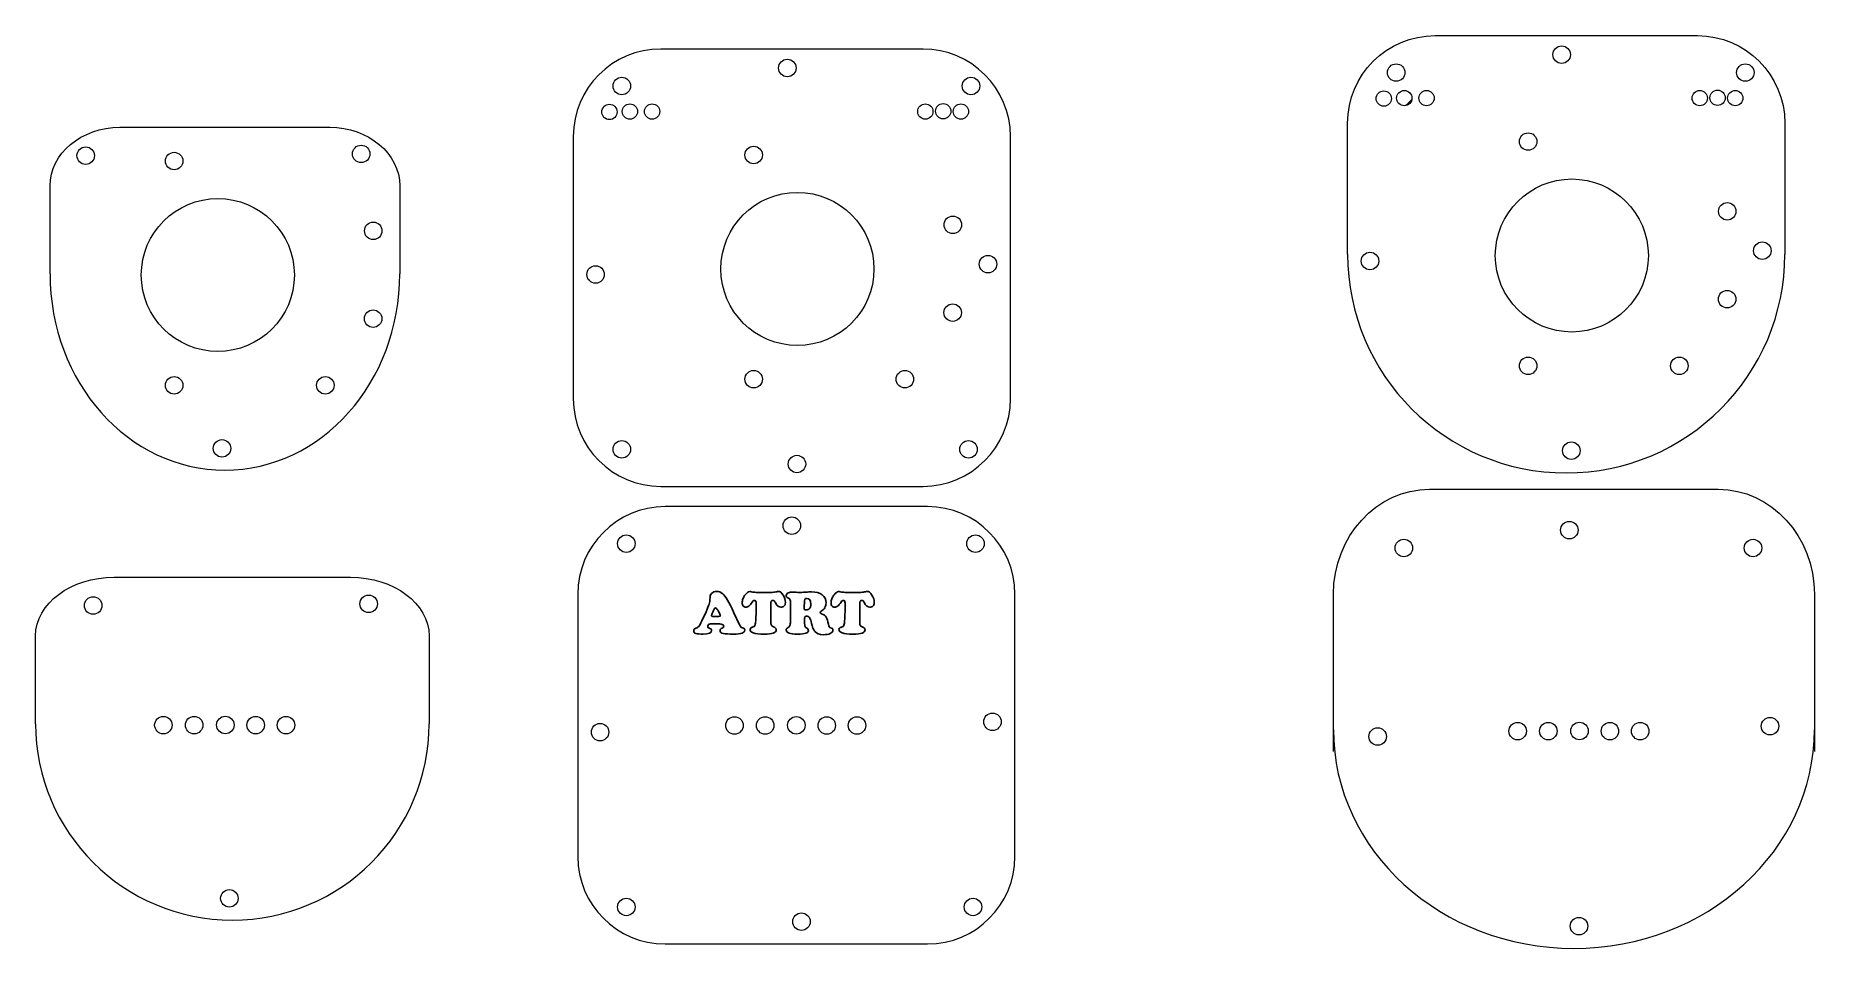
# Model space of a CAD drawing. Header units: millimetres. Extents: x -174 to 232, y -73 to 136.
import ezdxf

# ---------------------------------------------------------------- set-up
doc = ezdxf.new("R2010")
doc.units = ezdxf.units.MM
doc.header["$MEASUREMENT"] = 0
doc.layers.add('Layer 1', color=7, linetype='Continuous')

msp = doc.modelspace()

# ---------------------------------------------------------------- linework, layer by layer
at = {"layer": 'Layer 1', "color": 250, "lineweight": 18}
for centre, major_axis in [((-2.4618, 128.2655), (0, 2)), ((174.6445, 131.3348), (0, 2)), ((-40.316, 124.1638), (0, 2)), ((39.5389, 124.1634), (0, 2)), ((136.7903, 127.2331), (0, 2)), ((216.6452, 127.2327), (0, 2)), ((133.9589, 121.2932), (0, 1.75)), ((138.6492, 121.3993), (0, 1.75)), ((143.7292, 121.3993), (0, 1.75)), ((206.2132, 121.3993), (0, 1.75)), ((210.2992, 121.4662), (0, 1.75)), ((214.3412, 121.3993), (0, 1.75)), ((-43.1474, 118.2239), (0, 1.75)), ((-38.4571, 118.33), (0, 1.75)), ((-33.3771, 118.33), (0, 1.75)), ((29.1069, 118.33), (0, 1.75)), ((33.1929, 118.3969), (0, 1.75)), ((37.2349, 118.33), (0, 1.75)), ((-162.9098, 108.2453), (0, 2)), ((-99.9064, 108.6342), (0, 2)), ((-10.1439, 108.3866), (0, 2)), ((166.9624, 111.4559), (0, 2)), ((-142.697, 106.9973), (0, 2)), ((176.9615, 85.4013), (0, 17.5)), ((-132.6979, 80.9427), (0, 17.5)), ((-0.1448, 82.332), (0, 17.5)), ((35.3977, 92.432), (0, 2)), ((212.504, 95.5013), (0, 2)), ((-97.1554, 91.0427), (0, 2)), ((43.4257, 83.4334), (0, 2)), ((130.7966, 84.1357), (0, 2)), ((220.532, 86.5027), (0, 2)), ((-46.3097, 81.0664), (0, 2)), ((212.472, 75.4191), (0, 2)), ((35.3657, 72.3498), (0, 2)), ((-97.1874, 70.9605), (0, 2)), ((166.9624, 60.1888), (0, 2)), ((201.5388, 60.1888), (0, 2)), ((-142.697, 55.7302), (0, 2)), ((-108.1206, 55.7302), (0, 2)), ((-10.1439, 57.1195), (0, 2)), ((24.4325, 57.1195), (0, 2)), ((-131.7526, 41.2963), (0, 2)), ((-40.3163, 41.0947), (0, 2)), ((38.9842, 41.0948), (0, 2)), ((176.8466, 40.786), (0, 2)), ((-0.2597, 37.7167), (0, 2)), ((-1.4307, 23.6237), (0, 2)), ((176.4005, 22.6129), (0, 2)), ((-39.2849, 19.522), (0, 2)), ((40.57, 19.5216), (0, 2)), ((138.5463, 18.5112), (0, 2)), ((218.4012, 18.5108), (0, 2)), ((-161.2085, 5.3652), (0, 2)), ((-98.2051, 5.7541), (0, 2)), ((-145.1492, -21.9693), (0, 2)), ((-138.1191, -21.9693), (0, 2)), ((-130.9966, -21.9374), (0, 2)), ((-130.9966, -21.9374), (0, 2)), ((-124.0438, -21.9693), (0, 2)), ((-117.1161, -21.9693), (0, 2)), ((-14.5427, -22.0528), (0, 2)), ((-7.5126, -22.0528), (0, 2)), ((-0.3901, -22.0209), (0, 2)), ((6.5627, -22.0528), (0, 2)), ((13.4904, -22.0528), (0, 2)), ((44.4568, -21.2084), (0, 2)), ((222.288, -22.2192), (0, 2)), ((-45.2786, -23.5754), (0, 2)), ((132.5526, -24.5862), (0, 2)), ((164.5649, -23.3525), (0, 2)), ((171.595, -23.3525), (0, 2)), ((178.7175, -23.3206), (0, 2)), ((178.7175, -23.3206), (0, 2)), ((185.6703, -23.3525), (0, 2)), ((192.598, -23.3525), (0, 2)), ((-130.0513, -61.5838), (0, 2)), ((-39.2852, -63.5471), (0, 2)), ((0.7714, -66.9251), (0, 2)), ((40.0153, -63.547), (0, 2)), ((178.6026, -67.9359), (0, 2))]:
    msp.add_ellipse(centre, major_axis=major_axis, ratio=1, dxfattribs=at)
for points, knots in [([(125.6851, 85.6902), (125.6851, 85.6902), (125.6851, 115.6902), (125.6851, 115.6902), (125.6851, 126.6902), (134.6851, 135.6902), (145.6851, 135.6902), (145.6851, 135.6902), (205.6851, 135.6902), (205.6851, 135.6902), (216.6851, 135.6902), (225.6851, 126.6902), (225.6851, 115.6902), (225.6851, 115.6902), (225.6851, 85.6902), (225.6851, 85.6902)], [0, 0, 0, 0, 0.2, 0.2, 0.2, 0.4, 0.4, 0.4, 0.6, 0.6, 0.6, 0.8, 0.8, 0.8, 1, 1, 1, 1]), ([(-31.4212, 132.6209), (-31.4212, 132.6209), (28.5788, 132.6209), (28.5788, 132.6209), (39.5788, 132.6209), (48.5788, 123.6209), (48.5788, 112.6209), (48.5788, 112.6209), (48.5788, 52.6209), (48.5788, 52.6209), (48.5788, 41.6209), (39.5788, 32.6209), (28.5788, 32.6209), (28.5788, 32.6209), (-31.4212, 32.6209), (-31.4212, 32.6209), (-42.4212, 32.6209), (-51.4212, 41.6209), (-51.4212, 52.6209), (-51.4212, 52.6209), (-51.4212, 112.6209), (-51.4212, 112.6209), (-51.4212, 123.6209), (-42.4212, 132.6209), (-31.4212, 132.6209)], [0, 0, 0, 0, 0.125, 0.125, 0.125, 0.25, 0.25, 0.25, 0.375, 0.375, 0.375, 0.5, 0.5, 0.5, 0.625, 0.625, 0.625, 0.75, 0.75, 0.75, 0.875, 0.875, 0.875, 1, 1, 1, 1]), ([(-171.0821, 81.2316), (-171.0821, 81.2316), (-171.0821, 101.3301), (-171.0821, 101.3301), (-171.0821, 108.6996), (-163.8821, 114.7291), (-155.0821, 114.7291), (-155.0821, 114.7291), (-107.0821, 114.7291), (-107.0821, 114.7291), (-98.2821, 114.7291), (-91.0821, 108.6996), (-91.0821, 101.3301), (-91.0821, 101.3301), (-91.0821, 81.2316), (-91.0821, 81.2316)], [0, 0, 0, 0, 0.2, 0.2, 0.2, 0.4, 0.4, 0.4, 0.6, 0.6, 0.6, 0.8, 0.8, 0.8, 1, 1, 1, 1]), ([(125.6851, 85.6902), (125.6851, 58.076), (148.0709, 35.6902), (175.6851, 35.6902), (203.2993, 35.6902), (225.6851, 58.076), (225.6851, 85.6902)], [0, 0, 0, 0, 0.5, 0.5, 0.5, 1, 1, 1, 1]), ([(-171.0821, 81.2316), (-171.0821, 56.4317), (-153.1735, 36.3274), (-131.0821, 36.3274), (-108.9907, 36.3274), (-91.0821, 56.4317), (-91.0821, 81.2316)], [0, 0, 0, 0, 0.5, 0.5, 0.5, 1, 1, 1, 1]), ([(122.4411, -28.0317), (122.4411, -28.0317), (122.4411, 7.9683), (122.4411, 7.9683), (122.4411, 21.1683), (132.3411, 31.9683), (144.4411, 31.9683), (144.4411, 31.9683), (210.4411, 31.9683), (210.4411, 31.9683), (222.5411, 31.9683), (232.4411, 21.1683), (232.4411, 7.9683), (232.4411, 7.9683), (232.4411, -28.0317), (232.4411, -28.0317)], [0, 0, 0, 0, 0.2, 0.2, 0.2, 0.4, 0.4, 0.4, 0.6, 0.6, 0.6, 0.8, 0.8, 0.8, 1, 1, 1, 1]), ([(-30.3901, 27.9791), (-30.3901, 27.9791), (29.6099, 27.9791), (29.6099, 27.9791), (40.6099, 27.9791), (49.6099, 18.9791), (49.6099, 7.9791), (49.6099, 7.9791), (49.6099, -52.0209), (49.6099, -52.0209), (49.6099, -63.0209), (40.6099, -72.0209), (29.6099, -72.0209), (29.6099, -72.0209), (-30.3901, -72.0209), (-30.3901, -72.0209), (-41.3901, -72.0209), (-50.3901, -63.0209), (-50.3901, -52.0209), (-50.3901, -52.0209), (-50.3901, 7.9791), (-50.3901, 7.9791), (-50.3901, 18.9791), (-41.3901, 27.9791), (-30.3901, 27.9791)], [0, 0, 0, 0, 0.125, 0.125, 0.125, 0.25, 0.25, 0.25, 0.375, 0.375, 0.375, 0.5, 0.5, 0.5, 0.625, 0.625, 0.625, 0.75, 0.75, 0.75, 0.875, 0.875, 0.875, 1, 1, 1, 1]), ([(-174.3808, -21.6485), (-174.3808, -21.6485), (-174.3808, -1.55), (-174.3808, -1.55), (-174.3808, 5.8195), (-166.2808, 11.849), (-156.3808, 11.849), (-156.3808, 11.849), (-102.3808, 11.849), (-102.3808, 11.849), (-92.4808, 11.849), (-84.3808, 5.8195), (-84.3808, -1.55), (-84.3808, -1.55), (-84.3808, -21.6485), (-84.3808, -21.6485)], [0, 0, 0, 0, 0.2, 0.2, 0.2, 0.4, 0.4, 0.4, 0.6, 0.6, 0.6, 0.8, 0.8, 0.8, 1, 1, 1, 1]), ([(-174.3808, -21.6485), (-174.3808, -46.4484), (-154.2336, -66.5527), (-129.3808, -66.5527), (-104.528, -66.5527), (-84.3808, -46.4484), (-84.3808, -21.6485)], [0, 0, 0, 0, 0.5, 0.5, 0.5, 1, 1, 1, 1]), ([(122.4411, -23.0317), (122.4411, -50.6459), (147.0655, -73.0317), (177.4411, -73.0317), (207.8167, -73.0317), (232.4411, -50.6459), (232.4411, -23.0317)], [0, 0, 0, 0, 0.5, 0.5, 0.5, 1, 1, 1, 1])]:
    msp.add_open_spline(points, degree=3, knots=knots, dxfattribs=at)
msp.add_open_spline([(140.3714, 121.0871), (139.9133, 120.63), (139.4638, 120.164), (139.0235, 119.6894)], degree=3, dxfattribs=at)
at = {"layer": 'Layer 1', "color": 250}
for points, knots in [([(-14.6762, 3.7361), (-14.6762, 3.7361), (-13.3733, 0.9469), (-13.3733, 0.9469), (-13.2486, 0.6905), (-13.1451, 0.5212), (-13.0628, 0.4412), (-12.9805, 0.3589), (-12.8535, 0.3048), (-12.6842, 0.2789), (-12.3526, 0.2272), (-12.1879, 0.0602), (-12.1879, -0.2244), (-12.1879, -0.5607), (-12.3902, -0.8006), (-12.7947, -0.9487), (-13.1992, -1.0946), (-13.8601, -1.1675), (-14.7797, -1.1698), (-15.8168, -1.1675), (-16.5859, -1.1251), (-17.0868, -1.0381), (-17.3173, -0.9958), (-17.4984, -0.9135), (-17.6348, -0.7865), (-17.7712, -0.6595), (-17.8371, -0.5066), (-17.8371, -0.3279), (-17.8371, -0.1891), (-17.8018, -0.0833), (-17.7312, -0.008), (-17.6607, 0.0673), (-17.529, 0.1378), (-17.3338, 0.2037), (-17.1198, 0.2766), (-17.0116, 0.4012), (-17.0116, 0.5753), (-17.0116, 0.8834), (-17.1974, 1.0644), (-17.569, 1.1185), (-17.9688, 1.175), (-18.5309, 1.2009), (-19.2576, 1.2009), (-19.8691, 1.2009), (-20.2336, 1.1656), (-20.3535, 1.0903), (-20.4265, 1.0456), (-20.49, 0.9633), (-20.5464, 0.8434), (-20.6005, 0.7234), (-20.6287, 0.6082), (-20.6287, 0.4976), (-20.6287, 0.3989), (-20.6099, 0.333), (-20.5699, 0.3024), (-20.5299, 0.2719), (-20.4029, 0.2225), (-20.1866, 0.1543), (-19.9067, 0.072), (-19.7679, -0.0927), (-19.7679, -0.342), (-19.7679, -0.8876), (-20.4218, -1.1628), (-21.7317, -1.1628), (-22.4749, -1.1628), (-23.0205, -1.111), (-23.371, -1.0099), (-23.6932, -0.9135), (-23.8531, -0.7018), (-23.8531, -0.3772), (-23.8531, -0.2338), (-23.8178, -0.1232), (-23.7473, -0.0456), (-23.6744, 0.032), (-23.5474, 0.1049), (-23.3639, 0.1684), (-23.0652, 0.2742), (-22.8395, 0.4224), (-22.6842, 0.6129), (-22.5314, 0.8034), (-22.3126, 1.2103), (-22.0281, 1.8358), (-22.0281, 1.8358), (-21.0544, 3.9643), (-21.0544, 3.9643), (-20.6969, 4.7451), (-20.457, 5.3307), (-20.3347, 5.7188), (-20.2148, 6.1068), (-20.1513, 6.4855), (-20.1466, 6.8594), (-20.1419, 7.2545), (-20.1184, 7.5273), (-20.0737, 7.6825), (-20.029, 7.8354), (-19.9326, 7.9859), (-19.782, 8.1341), (-19.4645, 8.454), (-19.06, 8.6162), (-18.5685, 8.6162), (-18.1052, 8.6162), (-17.6607, 8.4351), (-17.2373, 8.0706), (-16.6494, 7.5744), (-15.7957, 6.1303), (-14.6762, 3.7361)], [0, 0, 0, 0, 0.02857143, 0.02857143, 0.02857143, 0.05714286, 0.05714286, 0.05714286, 0.08571429, 0.08571429, 0.08571429, 0.11428571, 0.11428571, 0.11428571, 0.14285714, 0.14285714, 0.14285714, 0.17142857, 0.17142857, 0.17142857, 0.2, 0.2, 0.2, 0.22857143, 0.22857143, 0.22857143, 0.25714286, 0.25714286, 0.25714286, 0.28571429, 0.28571429, 0.28571429, 0.31428571, 0.31428571, 0.31428571, 0.34285714, 0.34285714, 0.34285714, 0.37142857, 0.37142857, 0.37142857, 0.4, 0.4, 0.4, 0.42857143, 0.42857143, 0.42857143, 0.45714286, 0.45714286, 0.45714286, 0.48571429, 0.48571429, 0.48571429, 0.51428571, 0.51428571, 0.51428571, 0.54285714, 0.54285714, 0.54285714, 0.57142857, 0.57142857, 0.57142857, 0.6, 0.6, 0.6, 0.62857143, 0.62857143, 0.62857143, 0.65714286, 0.65714286, 0.65714286, 0.68571429, 0.68571429, 0.68571429, 0.71428571, 0.71428571, 0.71428571, 0.74285714, 0.74285714, 0.74285714, 0.77142857, 0.77142857, 0.77142857, 0.8, 0.8, 0.8, 0.82857143, 0.82857143, 0.82857143, 0.85714286, 0.85714286, 0.85714286, 0.88571429, 0.88571429, 0.88571429, 0.91428571, 0.91428571, 0.91428571, 0.94285714, 0.94285714, 0.94285714, 0.97142857, 0.97142857, 0.97142857, 1, 1, 1, 1]), ([(-9.5703, 8.381), (-9.5703, 8.381), (-5.939, 8.381), (-5.939, 8.381), (-5.5486, 8.3952), (-5.1911, 8.4469), (-4.8713, 8.5386), (-4.7325, 8.5763), (-4.6102, 8.5951), (-4.5044, 8.5951), (-4.1328, 8.5951), (-3.7706, 8.3199), (-3.4202, 7.7672), (-3.0698, 7.2169), (-2.8934, 6.6501), (-2.8934, 6.0668), (-2.8934, 5.667), (-3.0157, 5.3754), (-3.2579, 5.1919), (-3.4413, 5.0532), (-3.6624, 4.985), (-3.9188, 4.985), (-4.1634, 4.985), (-4.375, 5.0532), (-4.5538, 5.1872), (-4.7325, 5.3236), (-4.9089, 5.5471), (-5.0853, 5.8599), (-5.2358, 6.1444), (-5.3558, 6.3302), (-5.4428, 6.4173), (-5.5298, 6.5043), (-5.6356, 6.549), (-5.7603, 6.549), (-5.9296, 6.549), (-6.0519, 6.476), (-6.1248, 6.3349), (-6.1977, 6.1915), (-6.2353, 5.9586), (-6.2353, 5.6317), (-6.2353, 5.6317), (-6.2353, 1.7747), (-6.2353, 1.7747), (-6.2353, 1.3796), (-6.193, 1.0903), (-6.1107, 0.9116), (-6.0284, 0.7328), (-5.8732, 0.5964), (-5.6427, 0.4976), (-5.3934, 0.3942), (-5.2264, 0.293), (-5.137, 0.199), (-5.0453, 0.1049), (-5.0006, -0.0245), (-5.0006, -0.1914), (-5.0006, -0.5207), (-5.2264, -0.7676), (-5.6733, -0.9276), (-6.1201, -1.0875), (-6.8092, -1.1675), (-7.7382, -1.1698), (-8.8765, -1.1675), (-9.7208, -1.0734), (-10.2735, -0.8852), (-10.7368, -0.73), (-10.9696, -0.4784), (-10.9696, -0.1279), (-10.9696, 0.0602), (-10.885, 0.206), (-10.7203, 0.3119), (-10.6803, 0.3354), (-10.5157, 0.3918), (-10.2311, 0.4788), (-10.0571, 0.5282), (-9.9372, 0.6246), (-9.869, 0.7681), (-9.8031, 0.9092), (-9.749, 1.1844), (-9.7067, 1.5866), (-9.6714, 1.9464), (-9.6361, 2.5249), (-9.6032, 3.3269), (-9.5726, 4.1289), (-9.5562, 4.8227), (-9.5562, 5.4107), (-9.5562, 5.8246), (-9.5891, 6.1186), (-9.6526, 6.2926), (-9.7161, 6.469), (-9.8219, 6.556), (-9.9701, 6.556), (-10.1488, 6.556), (-10.3229, 6.4267), (-10.4922, 6.1703), (-10.8003, 5.6999), (-11.0543, 5.3918), (-11.2518, 5.239), (-11.4847, 5.0602), (-11.7128, 4.9709), (-11.9339, 4.9709), (-12.1808, 4.9709), (-12.3854, 5.0626), (-12.5454, 5.2507), (-12.7076, 5.4365), (-12.7876, 5.6741), (-12.7876, 5.9633), (-12.7876, 6.2479), (-12.7241, 6.5607), (-12.5947, 6.9041), (-12.4654, 7.2451), (-12.2937, 7.5603), (-12.0773, 7.8495), (-11.7293, 8.3199), (-11.3835, 8.5527), (-11.0449, 8.5527), (-10.9532, 8.5527), (-10.8473, 8.5386), (-10.7274, 8.5128), (-10.4804, 8.461), (-10.2758, 8.4281), (-10.1183, 8.4093), (-9.9583, 8.3905), (-9.7772, 8.381), (-9.5703, 8.381)], [0, 0, 0, 0, 0.02439024, 0.02439024, 0.02439024, 0.04878049, 0.04878049, 0.04878049, 0.07317073, 0.07317073, 0.07317073, 0.09756098, 0.09756098, 0.09756098, 0.12195122, 0.12195122, 0.12195122, 0.14634146, 0.14634146, 0.14634146, 0.17073171, 0.17073171, 0.17073171, 0.19512195, 0.19512195, 0.19512195, 0.2195122, 0.2195122, 0.2195122, 0.24390244, 0.24390244, 0.24390244, 0.26829268, 0.26829268, 0.26829268, 0.29268293, 0.29268293, 0.29268293, 0.31707317, 0.31707317, 0.31707317, 0.34146341, 0.34146341, 0.34146341, 0.36585366, 0.36585366, 0.36585366, 0.3902439, 0.3902439, 0.3902439, 0.41463415, 0.41463415, 0.41463415, 0.43902439, 0.43902439, 0.43902439, 0.46341463, 0.46341463, 0.46341463, 0.48780488, 0.48780488, 0.48780488, 0.51219512, 0.51219512, 0.51219512, 0.53658537, 0.53658537, 0.53658537, 0.56097561, 0.56097561, 0.56097561, 0.58536585, 0.58536585, 0.58536585, 0.6097561, 0.6097561, 0.6097561, 0.63414634, 0.63414634, 0.63414634, 0.65853659, 0.65853659, 0.65853659, 0.68292683, 0.68292683, 0.68292683, 0.70731707, 0.70731707, 0.70731707, 0.73170732, 0.73170732, 0.73170732, 0.75609756, 0.75609756, 0.75609756, 0.7804878, 0.7804878, 0.7804878, 0.80487805, 0.80487805, 0.80487805, 0.82926829, 0.82926829, 0.82926829, 0.85365854, 0.85365854, 0.85365854, 0.87804878, 0.87804878, 0.87804878, 0.90243902, 0.90243902, 0.90243902, 0.92682927, 0.92682927, 0.92682927, 0.95121951, 0.95121951, 0.95121951, 0.97560976, 0.97560976, 0.97560976, 1, 1, 1, 1]), ([(1.8809, 2.9318), (1.7069, 2.9318), (1.5963, 2.8777), (1.5469, 2.7719), (1.4999, 2.6661), (1.474, 2.4215), (1.474, 2.0358), (1.474, 1.4525), (1.5117, 0.9962), (1.5846, 0.6717), (1.6081, 0.58), (1.6434, 0.5071), (1.6881, 0.4577), (1.7351, 0.4059), (1.8221, 0.3448), (1.9515, 0.2719), (2.2266, 0.119), (2.363, -0.0809), (2.363, -0.3279), (2.363, -0.6312), (2.1725, -0.8453), (1.7892, -0.9723), (1.4058, -1.0993), (0.7567, -1.1628), (-0.1581, -1.1628), (-1.8585, -1.1628), (-2.7075, -0.8406), (-2.7075, -0.1961), (-2.7075, -0.088), (-2.6817, 0.0014), (-2.6323, 0.0673), (-2.5805, 0.1355), (-2.4653, 0.2272), (-2.2866, 0.3471), (-2.0843, 0.4812), (-1.9479, 0.6388), (-1.8773, 0.8199), (-1.8068, 1.0009), (-1.7574, 1.3137), (-1.7292, 1.7606), (-1.7057, 2.0851), (-1.6939, 3.254), (-1.6939, 5.2672), (-1.6939, 5.9046), (-1.7268, 6.3396), (-1.7903, 6.5701), (-1.8562, 6.7983), (-1.9926, 6.9652), (-2.2043, 7.0711), (-2.4065, 7.1675), (-2.5429, 7.2569), (-2.6111, 7.3368), (-2.6793, 7.4168), (-2.7146, 7.5226), (-2.7146, 7.652), (-2.7146, 7.8213), (-2.6488, 7.9695), (-2.517, 8.0941), (-2.3877, 8.2211), (-2.2043, 8.3152), (-1.9691, 8.374), (-1.7715, 8.4257), (-1.501, 8.4493), (-1.1577, 8.4493), (-1.0048, 8.4493), (-0.6262, 8.4281), (-0.0194, 8.381), (0.0935, 8.3716), (0.2769, 8.3669), (0.5239, 8.3669), (0.9378, 8.3669), (1.4882, 8.3952), (2.1772, 8.4493), (2.6147, 8.4822), (2.9204, 8.4986), (3.0945, 8.4986), (4.0775, 8.4986), (4.8913, 8.2611), (5.5333, 7.7884), (6.1119, 7.3603), (6.4012, 6.77), (6.4012, 6.0104), (6.4012, 5.5894), (6.3, 5.2037), (6.0978, 4.858), (5.8955, 4.5099), (5.618, 4.2488), (5.2652, 4.0748), (5.1171, 4.0019), (5.0441, 3.9149), (5.0441, 3.8138), (5.0441, 3.6797), (5.157, 3.5715), (5.3828, 3.4892), (5.8649, 3.3152), (6.2177, 3.0494), (6.4435, 2.6966), (6.6669, 2.3438), (6.8292, 1.8006), (6.9256, 1.0715), (6.9656, 0.7681), (7.0268, 0.5706), (7.1044, 0.4812), (7.182, 0.3918), (7.3631, 0.3048), (7.6476, 0.2225), (7.737, 0.1966), (7.8099, 0.1378), (7.8687, 0.0484), (7.9299, -0.0433), (7.9581, -0.1421), (7.9581, -0.2526), (7.9581, -0.3937), (7.904, -0.5372), (7.7935, -0.683), (7.6829, -0.8264), (7.5395, -0.9417), (7.3654, -1.024), (6.9797, -1.2027), (6.4529, -1.2921), (5.7803, -1.2921), (4.8866, -1.2921), (4.2445, -1.0569), (3.8588, -0.5819), (3.6848, -0.3725), (3.5366, -0.1044), (3.4143, 0.2154), (3.292, 0.5376), (3.1486, 1.0386), (2.9839, 1.7183), (2.8781, 2.1557), (2.744, 2.4614), (2.5818, 2.6425), (2.4171, 2.8213), (2.1843, 2.9177), (1.8809, 2.9318)], [0, 0, 0, 0, 0.02222222, 0.02222222, 0.02222222, 0.04444444, 0.04444444, 0.04444444, 0.06666667, 0.06666667, 0.06666667, 0.08888889, 0.08888889, 0.08888889, 0.11111111, 0.11111111, 0.11111111, 0.13333333, 0.13333333, 0.13333333, 0.15555556, 0.15555556, 0.15555556, 0.17777778, 0.17777778, 0.17777778, 0.2, 0.2, 0.2, 0.22222222, 0.22222222, 0.22222222, 0.24444444, 0.24444444, 0.24444444, 0.26666667, 0.26666667, 0.26666667, 0.28888889, 0.28888889, 0.28888889, 0.31111111, 0.31111111, 0.31111111, 0.33333333, 0.33333333, 0.33333333, 0.35555556, 0.35555556, 0.35555556, 0.37777778, 0.37777778, 0.37777778, 0.4, 0.4, 0.4, 0.42222222, 0.42222222, 0.42222222, 0.44444444, 0.44444444, 0.44444444, 0.46666667, 0.46666667, 0.46666667, 0.48888889, 0.48888889, 0.48888889, 0.51111111, 0.51111111, 0.51111111, 0.53333333, 0.53333333, 0.53333333, 0.55555556, 0.55555556, 0.55555556, 0.57777778, 0.57777778, 0.57777778, 0.6, 0.6, 0.6, 0.62222222, 0.62222222, 0.62222222, 0.64444444, 0.64444444, 0.64444444, 0.66666667, 0.66666667, 0.66666667, 0.68888889, 0.68888889, 0.68888889, 0.71111111, 0.71111111, 0.71111111, 0.73333333, 0.73333333, 0.73333333, 0.75555556, 0.75555556, 0.75555556, 0.77777778, 0.77777778, 0.77777778, 0.8, 0.8, 0.8, 0.82222222, 0.82222222, 0.82222222, 0.84444444, 0.84444444, 0.84444444, 0.86666667, 0.86666667, 0.86666667, 0.88888889, 0.88888889, 0.88888889, 0.91111111, 0.91111111, 0.91111111, 0.93333333, 0.93333333, 0.93333333, 0.95555556, 0.95555556, 0.95555556, 0.97777778, 0.97777778, 0.97777778, 1, 1, 1, 1]), ([(10.7544, 8.381), (10.7544, 8.381), (14.3857, 8.381), (14.3857, 8.381), (14.7761, 8.3952), (15.1336, 8.4469), (15.4534, 8.5386), (15.5922, 8.5763), (15.7145, 8.5951), (15.8203, 8.5951), (16.1919, 8.5951), (16.5541, 8.3199), (16.9045, 7.7672), (17.2549, 7.2169), (17.4313, 6.6501), (17.4313, 6.0668), (17.4313, 5.667), (17.309, 5.3754), (17.0668, 5.1919), (16.8834, 5.0532), (16.6623, 4.985), (16.4059, 4.985), (16.1613, 4.985), (15.9497, 5.0532), (15.7709, 5.1872), (15.5922, 5.3236), (15.4158, 5.5471), (15.2394, 5.8599), (15.0889, 6.1444), (14.9689, 6.3302), (14.8819, 6.4173), (14.7949, 6.5043), (14.6891, 6.549), (14.5644, 6.549), (14.3951, 6.549), (14.2728, 6.476), (14.1999, 6.3349), (14.127, 6.1915), (14.0894, 5.9586), (14.0894, 5.6317), (14.0894, 5.6317), (14.0894, 1.7747), (14.0894, 1.7747), (14.0894, 1.3796), (14.1317, 1.0903), (14.214, 0.9116), (14.2963, 0.7328), (14.4515, 0.5964), (14.682, 0.4976), (14.9313, 0.3942), (15.0983, 0.293), (15.1877, 0.199), (15.2794, 0.1049), (15.3241, -0.0245), (15.3241, -0.1914), (15.3241, -0.5207), (15.0983, -0.7676), (14.6514, -0.9276), (14.2046, -1.0875), (13.5155, -1.1675), (12.5865, -1.1698), (11.4482, -1.1675), (10.6039, -1.0734), (10.0512, -0.8852), (9.5879, -0.73), (9.3551, -0.4784), (9.3551, -0.1279), (9.3551, 0.0602), (9.4397, 0.206), (9.6044, 0.3119), (9.6444, 0.3354), (9.809, 0.3918), (10.0936, 0.4788), (10.2676, 0.5282), (10.3875, 0.6246), (10.4557, 0.7681), (10.5216, 0.9092), (10.5757, 1.1844), (10.618, 1.5866), (10.6533, 1.9464), (10.6886, 2.5249), (10.7215, 3.3269), (10.7521, 4.1289), (10.7685, 4.8227), (10.7685, 5.4107), (10.7685, 5.8246), (10.7356, 6.1186), (10.6721, 6.2926), (10.6086, 6.469), (10.5028, 6.556), (10.3546, 6.556), (10.1759, 6.556), (10.0018, 6.4267), (9.8325, 6.1703), (9.5244, 5.6999), (9.2704, 5.3918), (9.0729, 5.239), (8.84, 5.0602), (8.6119, 4.9709), (8.3908, 4.9709), (8.1439, 4.9709), (7.9393, 5.0626), (7.7793, 5.2507), (7.6171, 5.4365), (7.5371, 5.6741), (7.5371, 5.9633), (7.5371, 6.2479), (7.6006, 6.5607), (7.73, 6.9041), (7.8593, 7.2451), (8.031, 7.5603), (8.2474, 7.8495), (8.5954, 8.3199), (8.9412, 8.5527), (9.2798, 8.5527), (9.3715, 8.5527), (9.4774, 8.5386), (9.5973, 8.5128), (9.8443, 8.461), (10.0489, 8.4281), (10.2064, 8.4093), (10.3664, 8.3905), (10.5475, 8.381), (10.7544, 8.381)], [0, 0, 0, 0, 0.02439024, 0.02439024, 0.02439024, 0.04878049, 0.04878049, 0.04878049, 0.07317073, 0.07317073, 0.07317073, 0.09756098, 0.09756098, 0.09756098, 0.12195122, 0.12195122, 0.12195122, 0.14634146, 0.14634146, 0.14634146, 0.17073171, 0.17073171, 0.17073171, 0.19512195, 0.19512195, 0.19512195, 0.2195122, 0.2195122, 0.2195122, 0.24390244, 0.24390244, 0.24390244, 0.26829268, 0.26829268, 0.26829268, 0.29268293, 0.29268293, 0.29268293, 0.31707317, 0.31707317, 0.31707317, 0.34146341, 0.34146341, 0.34146341, 0.36585366, 0.36585366, 0.36585366, 0.3902439, 0.3902439, 0.3902439, 0.41463415, 0.41463415, 0.41463415, 0.43902439, 0.43902439, 0.43902439, 0.46341463, 0.46341463, 0.46341463, 0.48780488, 0.48780488, 0.48780488, 0.51219512, 0.51219512, 0.51219512, 0.53658537, 0.53658537, 0.53658537, 0.56097561, 0.56097561, 0.56097561, 0.58536585, 0.58536585, 0.58536585, 0.6097561, 0.6097561, 0.6097561, 0.63414634, 0.63414634, 0.63414634, 0.65853659, 0.65853659, 0.65853659, 0.68292683, 0.68292683, 0.68292683, 0.70731707, 0.70731707, 0.70731707, 0.73170732, 0.73170732, 0.73170732, 0.75609756, 0.75609756, 0.75609756, 0.7804878, 0.7804878, 0.7804878, 0.80487805, 0.80487805, 0.80487805, 0.82926829, 0.82926829, 0.82926829, 0.85365854, 0.85365854, 0.85365854, 0.87804878, 0.87804878, 0.87804878, 0.90243902, 0.90243902, 0.90243902, 0.92682927, 0.92682927, 0.92682927, 0.95121951, 0.95121951, 0.95121951, 0.97560976, 0.97560976, 0.97560976, 1, 1, 1, 1]), ([(-19.4716, 2.8683), (-19.4716, 2.8683), (-18.1193, 2.8683), (-18.1193, 2.8683), (-17.8723, 2.8683), (-17.7477, 2.9248), (-17.7477, 3.0353), (-17.7477, 3.1858), (-17.9194, 3.5574), (-18.2651, 4.1501), (-18.4203, 4.4205), (-18.5403, 4.604), (-18.6226, 4.6957), (-18.7073, 4.7874), (-18.7943, 4.8321), (-18.886, 4.8321), (-19.0506, 4.8321), (-19.1894, 4.6792), (-19.2976, 4.3711), (-19.3164, 4.3288), (-19.3846, 4.1665), (-19.4975, 3.882), (-19.6903, 3.4139), (-19.7868, 3.1341), (-19.7868, 3.0423), (-19.7868, 2.9271), (-19.6833, 2.8683), (-19.4716, 2.8683)], [0, 0, 0, 0, 0.11111111, 0.11111111, 0.11111111, 0.22222222, 0.22222222, 0.22222222, 0.33333333, 0.33333333, 0.33333333, 0.44444444, 0.44444444, 0.44444444, 0.55555556, 0.55555556, 0.55555556, 0.66666667, 0.66666667, 0.66666667, 0.77777778, 0.77777778, 0.77777778, 0.88888889, 0.88888889, 0.88888889, 1, 1, 1, 1]), ([(1.4811, 6.4455), (1.4811, 6.4455), (1.4058, 4.8392), (1.4058, 4.8392), (1.4058, 4.8251), (1.4058, 4.8062), (1.4058, 4.778), (1.4058, 4.6134), (1.4294, 4.5028), (1.4787, 4.4464), (1.5258, 4.3923), (1.6246, 4.3641), (1.7704, 4.3641), (2.1749, 4.3641), (2.4689, 4.4676), (2.6523, 4.6769), (2.8381, 4.8862), (2.9298, 5.2202), (2.9298, 5.6811), (2.9298, 6.5678), (2.6147, 7.0099), (1.9844, 7.0099), (1.8057, 7.0099), (1.6787, 6.9676), (1.6057, 6.8853), (1.5328, 6.803), (1.4905, 6.6571), (1.4811, 6.4455)], [0, 0, 0, 0, 0.11111111, 0.11111111, 0.11111111, 0.22222222, 0.22222222, 0.22222222, 0.33333333, 0.33333333, 0.33333333, 0.44444444, 0.44444444, 0.44444444, 0.55555556, 0.55555556, 0.55555556, 0.66666667, 0.66666667, 0.66666667, 0.77777778, 0.77777778, 0.77777778, 0.88888889, 0.88888889, 0.88888889, 1, 1, 1, 1])]:
    msp.add_open_spline(points, degree=3, knots=knots, dxfattribs=at)

doc.saveas('drawing.dxf')
